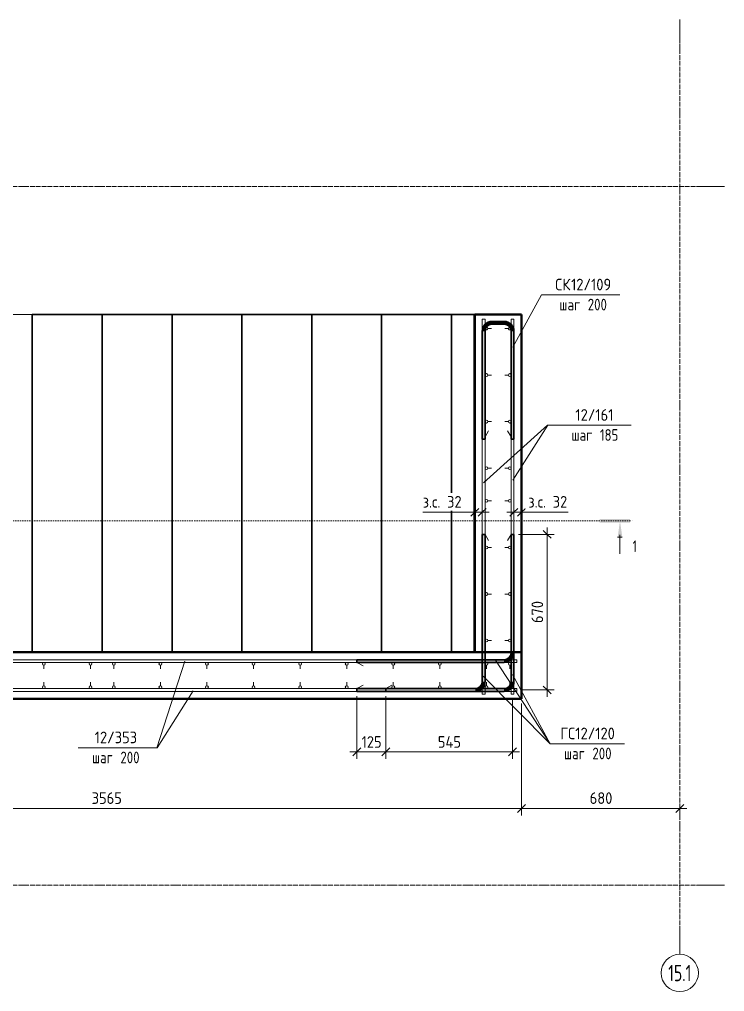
# Model space of a CAD drawing. Header units: millimetres. Extents: x 40349 to 61836, y -34600 to -479.
# Drawn here: x 52442 to 55469, y -34522 to -30349 of the extents above; entities that cross this region are included whole.
import ezdxf

# ---------------------------------------------------------------- set-up
doc = ezdxf.new("R2010")
doc.units = ezdxf.units.MM
doc.linetypes.add('02 Штрихпунктирная _20 мм_', pattern=[25, 20, -2.5, 0, -2.5])
doc.linetypes.add('04 Пунктир 10мм', pattern=[10, 0, -10])
for name, color, linetype, lineweight in [('AA_Dim', 7, 'Continuous', 9), ('AA_Dim-20', 7, 'Continuous', 9), ('AA_Linii', 7, 'Continuous', 9), ('AA_Oformlenie', 7, 'Continuous', 9), ('AA_Razrez', 7, 'Continuous', 9), ('AA_Vinoska', 7, 'Continuous', 9), ('AF_Perekritie', 7, 'Continuous', 20), ('AF_Perekritie_Опалубка', 253, 'Continuous', 20), ('AF_Stena_Опалубка', 253, 'Continuous', 20), ('KR_Armatura', 7, 'Continuous', 20), ('KR_Armatura_Tonkie', 7, 'Continuous', 20), ('KR_Fundament', 7, 'Continuous', 20), ('Оси', 7, 'Continuous', 9)]:
    doc.layers.add(name, color=color, linetype=linetype, lineweight=lineweight)
doc.styles.add('ISOCPEUR', font='isocpeur.TTF', dxfattribs={"width": 0.9, "height": 50})
doc.styles.add('ISOCPEUR_1', font='isocpeur.TTF', dxfattribs={"width": 0.8, "height": 50})
doc.styles.add('ISOCPEUR_2', font='isocpeur.TTF', dxfattribs={"width": 0.7, "height": 70})
doc.styles.add('ISOCPEUR_4', font='isocpeur.TTF', dxfattribs={"width": 0.7, "height": 50})
doc.dimstyles.new('01_Точн_3_знака__непрозр__1', dxfattribs={"dimscale": 304.8, "dimtxt": 50.137748, "dimasz": 0.111549, "dimexe": 0.098425, "dimexo": 0.065617, "dimgap": 0.016404, "dimtad": 1, "dimdec": 3, "dimrnd": 0.001, "dimdsep": 46, "dimtxsty": 'ISOCPEUR', "dimblk1": 'OBLIQUE', "dimblk2": 'OBLIQUE', "dimsah": 1, "dimcen": 0.09, "dimdle": 0.098425, "dimazin": 0, "dimtfac": 1, "dimtdec": 4, "dimtix": 1, "dimtmove": 0, "dimatfit": 3, "dimfxl": 1, "dimtvp": 1, "dimtfill": 1, "dimtolj": 1, "dimtzin": 0, "dimlwd": 18, "dimlwe": 18, "dimarcsym": 2})
doc.dimstyles.new('01_Точн_3_знака__непрозр__З_С_', dxfattribs={"dimscale": 304.8, "dimtxt": 50.137748, "dimasz": 0.111549, "dimexe": 0.098425, "dimexo": 0.065617, "dimgap": 0.016404, "dimtad": 1, "dimdec": 3, "dimrnd": 0.001, "dimdsep": 46, "dimtxsty": 'ISOCPEUR', "dimblk1": 'OBLIQUE', "dimblk2": 'OBLIQUE', "dimsah": 1, "dimcen": 0.09, "dimdle": 0.098425, "dimazin": 0, "dimtfac": 1, "dimtdec": 4, "dimtix": 1, "dimtmove": 1, "dimatfit": 3, "dimfxl": 1, "dimtvp": 1, "dimtfill": 1, "dimtolj": 1, "dimtzin": 0, "dimlwd": 18, "dimlwe": 18, "dimarcsym": 2})
doc.dimstyles.new('05_Округл_5мм__прозр__1', dxfattribs={"dimscale": 304.8, "dimtxt": 50.137748, "dimasz": 0.111549, "dimexe": 0.098425, "dimexo": 0.065617, "dimgap": 0.006562, "dimtad": 1, "dimdec": 0, "dimrnd": 5, "dimdsep": 46, "dimtxsty": 'ISOCPEUR', "dimblk1": 'OBLIQUE', "dimblk2": 'OBLIQUE', "dimsah": 1, "dimcen": 0.09, "dimdle": 0.098425, "dimazin": 0, "dimtfac": 1, "dimtdec": 4, "dimtix": 1, "dimtmove": 0, "dimatfit": 3, "dimfxl": 1, "dimtvp": 1, "dimtolj": 1, "dimtzin": 0, "dimlwd": 18, "dimlwe": 18, "dimarcsym": 2})

# ---------------------------------------------------------------- blocks, each defined once
blk = doc.blocks.new('Лестница - Лестница-3665204-ВК_Арм')
at = {"layer": 'AF_Perekritie', "lineweight": 35}
for p, q in [((42540.1, -31615), (42840.1, -31615)), ((42540.1, -31615), (42540.1, -33065)), ((44040, -31615), (42840.1, -31615)), ((42840.1, -31615), (42840.1, -33065)), ((43140.1, -31615), (43140.1, -33065)), ((43440.1, -31615), (43440.1, -33065)), ((43740.1, -31615), (43740.1, -33065)), ((44040.1, -31615), (44340.1, -31615)), ((44040.1, -31615), (44040.1, -33065)), ((44640.1, -31615), (44340.1, -31615)), ((44340.1, -31615), (44340.1, -33065)), ((44437.5, -33065), (44437.5, -31615)), ((44640.1, -33065), (44640.1, -31615)), ((42840.1, -33065), (42540.1, -33065)), ((42840.1, -33065), (44040, -33065)), ((44340.1, -33065), (44040.1, -33065)), ((44340.1, -33065), (44640.1, -33065))]:
    blk.add_line(p, q, dxfattribs=at)
blk = doc.blocks.new('351_Ряд стержней П переменный шаг _НесАрм_РабПлоск_ - Тип 1-3823003-ВК_Арм')
at = {"layer": 'KR_Armatura'}
for centre in [(-6, 832.5), (94, 832.5), (-6, 632.5), (94, 632.5), (-6, 432.5), (94, 432.5), (-6, 232.5), (94, 232.5), (-6, 32.5), (94, 32.5), (-6, -132.5), (94, -132.5), (-6, -332.5), (94, -332.5), (-6, -532.5), (94, -532.5), (-6, -732.5), (94, -732.5), (-6, -832.5)]:
    blk.add_circle(centre, 6, dxfattribs=at)
blk.add_arc((94, -832.5), 6, 96.6593, 170.6197, dxfattribs=at)
at = {"layer": 'KR_Armatura_Tonkie'}
for p, q in [((0, 832.5), (15, 832.5)), ((88, 832.5), (73, 832.5)), ((0, 632.5), (15, 632.5)), ((88, 632.5), (73, 632.5)), ((0, 432.5), (15, 432.5)), ((88, 432.5), (73, 432.5)), ((0, 232.5), (15, 232.5)), ((88, 232.5), (73, 232.5)), ((0, 32.5), (15, 32.5)), ((88, 32.5), (73, 32.5)), ((0, -132.5), (15, -132.5)), ((88, -132.5), (73, -132.5)), ((0, -332.5), (15, -332.5)), ((88, -332.5), (73, -332.5)), ((0, -532.5), (15, -532.5)), ((88, -532.5), (73, -532.5)), ((0, -732.5), (15, -732.5)), ((88, -732.5), (73, -732.5)), ((0, -832.5), (15, -832.5)), ((87.6, -832.5), (73, -832.5))]:
    blk.add_line(p, q, dxfattribs=at)
for centre, start, end in [((-6, 832.5), 360, 180), ((94, 832.5), 0, 180), ((-6, 832.5), 180, 360), ((94, 832.5), 180, 360), ((-6, 632.5), 360, 180), ((-6, 632.5), 180, 360), ((94, 632.5), 0, 180), ((94, 632.5), 180, 360), ((-6, 432.5), 360, 180), ((-6, 432.5), 180, 360), ((94, 432.5), 0, 180), ((94, 432.5), 180, 360), ((-6, 232.5), 360, 180), ((-6, 232.5), 180, 360), ((94, 232.5), 0, 180), ((94, 232.5), 180, 360), ((-6, 32.5), 360, 180), ((-6, 32.5), 180, 360), ((94, 32.5), 0, 180), ((94, 32.5), 180, 360), ((-6, -132.5), 360, 180), ((-6, -132.5), 180, 360), ((94, -132.5), 0, 180), ((94, -132.5), 180, 360), ((-6, -332.5), 360, 180), ((-6, -332.5), 180, 360), ((94, -332.5), 0, 180), ((94, -332.5), 180, 360), ((-6, -532.5), 360, 180), ((-6, -532.5), 180, 360), ((94, -532.5), 0, 180), ((94, -532.5), 180, 360), ((-6, -732.5), 360, 180), ((-6, -732.5), 180, 360), ((94, -732.5), 0, 180), ((94, -732.5), 180, 360), ((-6, -832.5), 360, 180), ((-6, -832.5), 180, 360), ((94, -832.5), 93.4514, 176.5486)]:
    blk.add_arc(centre, 6, start, end, dxfattribs=at)
blk = doc.blocks.new('351_Ряд стержней П переменный шаг _НесАрм_РабПлоск_ - Тип 1-3822820-ВК_Арм')
at = {"layer": 'KR_Armatura'}
for centre in [(-6, 470), (94, 470), (-6, 270), (94, 270), (-6, 70), (94, 70), (-6, -70), (94, -70), (-6, -270), (94, -270), (-6, -470), (94, -470), (-6, -670), (94, -670)]:
    blk.add_circle(centre, 6, dxfattribs=at)
for centre, start, end in [((-6, 670), 270, 87.4296), ((94, 670), 92.5704, 270), ((-6, 670), 216.8035, 270), ((94, 670), 270, 323.1965)]:
    blk.add_arc(centre, 6, start, end, dxfattribs=at)
at = {"layer": 'KR_Armatura_Tonkie'}
for p, q in [((0, 670), (15, 670)), ((88, 670), (73, 670)), ((0, 470), (15, 470)), ((88, 470), (73, 470)), ((0, 270), (15, 270)), ((88, 270), (73, 270)), ((0, 70), (15, 70)), ((88, 70), (73, 70)), ((0, -70), (15, -70)), ((88, -70), (73, -70)), ((0, -270), (15, -270)), ((88, -270), (73, -270)), ((0, -470), (15, -470)), ((88, -470), (73, -470)), ((0, -670), (15, -670)), ((88, -670), (73, -670))]:
    blk.add_line(p, q, dxfattribs=at)
for centre, start, end in [((-6, 670), 217.4591, 0), ((-6, 670), 360, 87.1819), ((94, 670), 92.8181, 180), ((94, 670), 180, 322.5409), ((-6, 470), 360, 180), ((-6, 470), 180, 360), ((94, 470), 0, 180), ((94, 470), 180, 360), ((-6, 270), 360, 180), ((-6, 270), 180, 360), ((94, 270), 0, 180), ((94, 270), 180, 360), ((-6, 70), 360, 180), ((-6, 70), 180, 360), ((94, 70), 0, 180), ((94, 70), 180, 360), ((-6, -70), 360, 180), ((-6, -70), 180, 360), ((94, -70), 0, 180), ((94, -70), 180, 360), ((-6, -270), 360, 180), ((-6, -270), 180, 360), ((94, -270), 0, 180), ((94, -270), 180, 360), ((-6, -470), 360, 180), ((-6, -470), 180, 360), ((94, -470), 0, 180), ((94, -470), 180, 360), ((-6, -670), 360, 180), ((94, -670), 0, 180), ((-6, -670), 180, 0), ((94, -670), 180, 360)]:
    blk.add_arc(centre, 6, start, end, dxfattribs=at)
blk = doc.blocks.new('351_Ряд стержней П переменный шаг _НесАрм_РабПлоск_ - Тип 1-3822415-ВК_Арм')
at = {"layer": 'KR_Armatura'}
for centre in [(-6, 850), (94, 850), (-6, 750), (94, 750), (-6, 550), (94, 550), (-6, 350), (94, 350), (-6, 150), (94, 150), (-6, -50), (94, -50), (-6, -250), (94, -250), (-6, -450), (94, -450), (-6, -650), (94, -650), (-6, -850), (94, -850)]:
    blk.add_circle(centre, 6, dxfattribs=at)
at = {"layer": 'KR_Armatura_Tonkie'}
for p, q in [((0, 850), (15, 850)), ((88, 850), (73, 850)), ((0, 750), (15, 750)), ((88, 750), (73, 750)), ((0, 550), (15, 550)), ((88, 550), (73, 550)), ((0, 350), (15, 350)), ((88, 350), (73, 350)), ((0, 150), (15, 150)), ((88, 150), (73, 150)), ((0, -50), (15, -50)), ((88, -50), (73, -50)), ((0, -250), (15, -250)), ((88, -250), (73, -250)), ((0, -450), (15, -450)), ((88, -450), (73, -450)), ((0, -650), (15, -650)), ((88, -650), (73, -650)), ((0, -850), (15, -850)), ((88, -850), (73, -850))]:
    blk.add_line(p, q, dxfattribs=at)
for centre, start, end in [((-6, 850), 360, 180), ((-6, 850), 180, 360), ((94, 850), 0, 180), ((94, 850), 180, 360), ((-6, 750), 360, 180), ((94, 750), 0, 180), ((-6, 750), 180, 360), ((94, 750), 180, 360), ((-6, 550), 360, 180), ((-6, 550), 180, 360), ((94, 550), 0, 180), ((94, 550), 180, 360), ((-6, 350), 360, 180), ((-6, 350), 180, 360), ((94, 350), 0, 180), ((94, 350), 180, 360), ((-6, 150), 360, 180), ((-6, 150), 180, 360), ((94, 150), 0, 180), ((94, 150), 180, 360), ((-6, -50), 360, 180), ((-6, -50), 180, 360), ((94, -50), 0, 180), ((94, -50), 180, 360), ((-6, -250), 360, 180), ((-6, -250), 180, 360), ((94, -250), 0, 180), ((94, -250), 180, 360), ((-6, -450), 360, 180), ((-6, -450), 180, 360), ((94, -450), 0, 180), ((94, -450), 180, 360), ((-6, -650), 360, 180), ((-6, -650), 180, 360), ((94, -650), 0, 180), ((94, -650), 180, 360), ((-6, -850), 360, 180), ((-6, -850), 180, 360), ((94, -850), 0, 180), ((94, -850), 180, 360)]:
    blk.add_arc(centre, 6, start, end, dxfattribs=at)
blk = doc.blocks.new('079_Засечки _ЭлУзла_ - d12 А240-3803421-ВК_Арм')
at = {"layer": 'AA_Oformlenie'}
for p, q in [((0, 0), (15, 26)), ((112, 0), (97, 26))]:
    blk.add_line(p, q, dxfattribs=at)
blk = doc.blocks.new('Разрез - Номер узла_ сзади-394133-ВК_Арм')
at = {"layer": 'AA_Razrez'}
for points in [[(7.33, 0.4), (7.33, -0.39), (0.87, -0.39), (0.87, 0.4)], [(3.5, -3.53), (2.5, -3.53), (3, 0)]]:
    blk.add_hatch(color=256, dxfattribs=at).paths.add_polyline_path(points)
for p, q in [((2.5, -3.53), (3.5, -3.53)), ((3, -3), (3, -7.1))]:
    blk.add_line(p, q, dxfattribs=at)
blk = doc.blocks.new('042_М_Арматуры - Диам длина поз _ Комментарий-2260297-ВК_Арм')
at = {"layer": 'AA_Vinoska'}
blk.add_line((-8, 0), (8, 0), dxfattribs=at)
blk = doc.blocks.new('DIMBLOCK55-ВК_Арм')
at = {"layer": 'AA_Dim-20', "lineweight": 18}
for p, q in [((53890.5, -33253), (53890.5, -33522.3)), ((53890.5, -33492.3), (53890.5, -33253)), ((54014.5, -33253), (54014.5, -33522.3)), ((54014.5, -33492.3), (54014.5, -33253)), ((53860.5, -33492.3), (54014.5, -33492.3))]:
    blk.add_line(p, q, dxfattribs=at)
at = {"layer": 'AA_Dim-20', "lineweight": 30}
for p, q in [((53890.5, -33492.3), (53873.5, -33509.3)), ((53890.5, -33492.3), (53907.5, -33475.3)), ((54014.5, -33492.3), (53997.5, -33509.3)), ((54014.5, -33492.3), (54031.5, -33475.3))]:
    blk.add_line(p, q, dxfattribs=at)
at = {"layer": 'AA_Dim-20', "color": 0, "lineweight": 18, "insert": (53910.4, -33425.2), "char_height": 50, "width": 101.032, "attachment_point": 1, "line_spacing_factor": 1.135194, "style": 'ISOCPEUR'}
blk.add_mtext('125', dxfattribs=at)
blk = doc.blocks.new('_Oblique')
at = {"color": 0, "linetype": 'ByBlock', "lineweight": -2}
blk.add_line((-0.5, -0.5), (0.5, 0.5), dxfattribs=at)
blk = doc.blocks.new('DIMBLOCK56-ВК_Арм')
at = {"layer": 'AA_Dim-20', "lineweight": 18}
for p, q in [((54014.5, -33253), (54014.5, -33522.3)), ((54014.5, -33492.3), (54014.5, -33253)), ((54558.5, -33265), (54558.5, -33522.3)), ((54558.5, -33492.3), (54558.5, -33265)), ((54014.5, -33492.3), (54588.5, -33492.3))]:
    blk.add_line(p, q, dxfattribs=at)
at = {"layer": 'AA_Dim-20', "lineweight": 30}
for p, q in [((54014.5, -33492.3), (53997.5, -33509.3)), ((54014.5, -33492.3), (54031.5, -33475.3)), ((54558.5, -33492.3), (54541.5, -33509.3)), ((54558.5, -33492.3), (54575.5, -33475.3))]:
    blk.add_line(p, q, dxfattribs=at)
at = {"layer": 'AA_Dim-20', "color": 0, "lineweight": 18, "insert": (54237.8, -33425.2), "char_height": 50, "width": 116.925, "attachment_point": 1, "line_spacing_factor": 1.135194, "style": 'ISOCPEUR'}
blk.add_mtext('545', dxfattribs=at)
blk = doc.blocks.new('DIMBLOCK61-ВК_Арм')
at = {"layer": 'AA_Dim-20', "lineweight": 18}
for p, q in [((54173.1, -32464.4), (54363.4, -32464.4)), ((54363.4, -32464.4), (54412.5, -32464.4)), ((54366.5, -32464.4), (54458.5, -32464.4)), ((54396.5, -32460.4), (54396.5, -32494.4)), ((54396.5, -32464.4), (54396.5, -32460.4)), ((54428.5, -32460.4), (54428.5, -32494.4)), ((54428.5, -32464.4), (54428.5, -32460.4))]:
    blk.add_line(p, q, dxfattribs=at)
at = {"layer": 'AA_Dim-20', "lineweight": 30}
for p, q in [((54396.5, -32464.4), (54379.5, -32481.4)), ((54396.5, -32464.4), (54413.5, -32447.4)), ((54428.5, -32464.4), (54411.5, -32481.4)), ((54428.5, -32464.4), (54445.5, -32447.4))]:
    blk.add_line(p, q, dxfattribs=at)
at = {"layer": 'AA_Dim-20', "color": 0, "lineweight": 18, "insert": (54173.1, -32394.3), "char_height": 50, "width": 204.335, "attachment_point": 1, "line_spacing_factor": 1.135194, "style": 'ISOCPEUR', "bg_fill": 3, "box_fill_scale": 1.25, "bg_fill_color": 256, "bg_fill_true_color": 13158600, "bg_fill_transparency": 0}
blk.add_mtext('з.с. 32', dxfattribs=at)
blk = doc.blocks.new('DIMBLOCK62-ВК_Арм')
at = {"layer": 'AA_Dim-20', "lineweight": 18}
for p, q in [((54534.5, -32464.4), (54626.5, -32464.4)), ((54564.5, -32460.4), (54564.5, -32494.4)), ((54564.5, -32464.4), (54564.5, -32460.4)), ((54606.5, -32464.4), (54580.5, -32464.4)), ((54596.5, -32460.4), (54596.5, -32494.4)), ((54596.5, -32464.4), (54596.5, -32460.4)), ((54796.7, -32464.4), (54606.5, -32464.4))]:
    blk.add_line(p, q, dxfattribs=at)
at = {"layer": 'AA_Dim-20', "lineweight": 30}
for p, q in [((54564.5, -32464.4), (54547.5, -32481.4)), ((54564.5, -32464.4), (54581.5, -32447.4)), ((54596.5, -32464.4), (54579.5, -32481.4)), ((54596.5, -32464.4), (54613.5, -32447.4))]:
    blk.add_line(p, q, dxfattribs=at)
at = {"layer": 'AA_Dim-20', "color": 0, "lineweight": 18, "insert": (54626.5, -32394.3), "char_height": 50, "width": 204.335, "attachment_point": 1, "line_spacing_factor": 1.135194, "style": 'ISOCPEUR', "bg_fill": 3, "box_fill_scale": 1.25, "bg_fill_color": 256, "bg_fill_true_color": 13158600, "bg_fill_transparency": 0}
blk.add_mtext('з.с. 32', dxfattribs=at)
blk = doc.blocks.new('DIMBLOCK64-ВК_Арм')
at = {"layer": 'AA_Dim-20', "lineweight": 30}
for p, q in [((54707.1, -32559), (54690.1, -32542)), ((54707.1, -32559), (54724.1, -32576)), ((54707.1, -33227), (54690.1, -33210)), ((54707.1, -33227), (54724.1, -33244))]:
    blk.add_line(p, q, dxfattribs=at)
at = {"layer": 'AA_Dim-20', "lineweight": 18}
for p, q in [((54707.1, -32529), (54707.1, -33257)), ((54584.5, -32559), (54737.1, -32559)), ((54707.1, -32559), (54584.5, -32559)), ((54596.5, -33227), (54737.1, -33227)), ((54707.1, -33227), (54596.5, -33227))]:
    blk.add_line(p, q, dxfattribs=at)
at = {"layer": 'AA_Dim-20', "color": 0, "lineweight": 18, "insert": (54639.9, -32939.8), "char_height": 50, "width": 112.384, "attachment_point": 1, "rotation": 90, "line_spacing_factor": 1.135194, "style": 'ISOCPEUR'}
blk.add_mtext('670', dxfattribs=at)
blk = doc.blocks.new('Ось сетки - d_4мм-2765513-ВК_Арм')
at = {"layer": 'Оси'}
for start, end in [(360, 180), (360, 180), (180, 360), (180, 360)]:
    blk.add_arc((0, 0), 4, start, end, dxfattribs=at)
blk = doc.blocks.new('DIMBLOCK65-ВК_Арм')
at = {"layer": 'AA_Dim-20', "lineweight": 18}
for p, q in [((51031.5, -33285), (51031.5, -33766.3)), ((51031.5, -33736.3), (51031.5, -33285)), ((54596.5, -33285), (54596.5, -33766.3)), ((54596.5, -33736.3), (54596.5, -33285)), ((51001.5, -33736.3), (54596.5, -33736.3))]:
    blk.add_line(p, q, dxfattribs=at)
at = {"layer": 'AA_Dim-20', "lineweight": 30}
for p, q in [((51031.5, -33736.3), (51014.5, -33753.3)), ((51031.5, -33736.3), (51048.5, -33719.3)), ((54596.5, -33736.3), (54579.5, -33753.3)), ((54596.5, -33736.3), (54613.5, -33719.3))]:
    blk.add_line(p, q, dxfattribs=at)
at = {"layer": 'AA_Dim-20', "color": 0, "lineweight": 18, "insert": (52751.6, -33666.2), "char_height": 50, "width": 149.846, "attachment_point": 1, "line_spacing_factor": 1.135194, "style": 'ISOCPEUR', "bg_fill": 3, "box_fill_scale": 1.25, "bg_fill_color": 256, "bg_fill_true_color": 13158600, "bg_fill_transparency": 0}
blk.add_mtext('3565', dxfattribs=at)
blk = doc.blocks.new('DIMBLOCK66-ВК_Арм')
at = {"layer": 'AA_Dim-20', "lineweight": 18}
for p, q in [((54596.5, -33285), (54596.5, -33766.3)), ((54596.5, -33736.3), (54596.5, -33285)), ((54596.5, -33736.3), (55306.5, -33736.3)), ((55276.5, -33732.3), (55276.5, -33766.3)), ((55276.5, -33736.3), (55276.5, -33732.3))]:
    blk.add_line(p, q, dxfattribs=at)
at = {"layer": 'AA_Dim-20', "lineweight": 30}
for p, q in [((54596.5, -33736.3), (54579.5, -33753.3)), ((54596.5, -33736.3), (54613.5, -33719.3)), ((55276.5, -33736.3), (55259.5, -33753.3)), ((55276.5, -33736.3), (55293.5, -33719.3))]:
    blk.add_line(p, q, dxfattribs=at)
at = {"layer": 'AA_Dim-20', "color": 0, "lineweight": 18, "insert": (54889.7, -33666.2), "char_height": 50, "width": 112.384, "attachment_point": 1, "line_spacing_factor": 1.135194, "style": 'ISOCPEUR', "bg_fill": 3, "box_fill_scale": 1.25, "bg_fill_color": 256, "bg_fill_true_color": 13158600, "bg_fill_transparency": 0}
blk.add_mtext('680', dxfattribs=at)

msp = doc.modelspace()

# ---------------------------------------------------------------- hatches: boundary and pattern name
at = {"layer": 'KR_Armatura_Tonkie'}
for points in [[(54428.5013, -31687), (54440.5013, -31687), (54441.5235, -31679.2354), (54444.5205, -31672), (54449.2881, -31665.7868), (54455.5013, -31661.0192), (54462.7367, -31658.0222), (54470.5013, -31657), (54470.5013, -31645), (54459.6309, -31646.4311), (54449.5013, -31650.6269), (54440.8028, -31657.3015), (54434.1282, -31666), (54429.9324, -31676.1296)], [(54522.5013, -31657), (54522.5013, -31645), (54470.5013, -31645), (54470.5013, -31657)], [(54564.5013, -31687), (54563.0701, -31676.1296), (54558.8743, -31666), (54552.1997, -31657.3015), (54543.5013, -31650.6269), (54533.3717, -31646.4311), (54522.5013, -31645), (54522.5013, -31657), (54530.2658, -31658.0222), (54537.5013, -31661.0192), (54543.7145, -31665.7868), (54548.482, -31672), (54551.479, -31679.2354), (54552.5013, -31687)], [(54440.5013, -32151), (54440.5013, -31687), (54428.5013, -31687), (54428.5013, -32151)], [(54552.5013, -32151), (54564.5013, -32151), (54564.5013, -31687), (54552.5013, -31687)], [(54440.5013, -33191), (54440.5013, -32559), (54428.5013, -32559), (54428.5013, -33191)], [(54552.5013, -33067), (54564.5013, -33067), (54564.5013, -32559), (54552.5013, -32559)], [(54564.5013, -33191), (54564.5013, -32559), (54552.5013, -32559), (54552.5013, -33191)], [(54522.5013, -33109), (54533.3717, -33107.5689), (54543.5013, -33103.3731), (54552.1997, -33096.6985), (54558.8743, -33088), (54563.0701, -33077.8704), (54564.5013, -33067), (54552.5013, -33067), (54551.479, -33074.7646), (54548.482, -33082), (54543.7145, -33088.2132), (54537.5013, -33092.9808), (54530.2658, -33095.9778), (54522.5013, -33097)], [(53890.5013, -33109), (54522.5013, -33109), (54522.5013, -33097), (53890.5013, -33097)], [(54398.5013, -33233), (54409.3717, -33231.5689), (54419.5013, -33227.3731), (54428.1997, -33220.6985), (54434.8743, -33212), (54439.0701, -33201.8704), (54440.5013, -33191), (54428.5013, -33191), (54427.479, -33198.7646), (54424.482, -33206), (54419.7145, -33212.2132), (54413.5013, -33216.9808), (54406.2658, -33219.9778), (54398.5013, -33221)], [(54522.5013, -33233), (54533.3717, -33231.5689), (54543.5013, -33227.3731), (54552.1997, -33220.6985), (54558.8743, -33212), (54563.0701, -33201.8704), (54564.5013, -33191), (54552.5013, -33191), (54551.479, -33198.7646), (54548.482, -33206), (54543.7145, -33212.2132), (54537.5013, -33216.9808), (54530.2658, -33219.9778), (54522.5013, -33221)], [(53890.5013, -33233), (54398.5013, -33233), (54398.5013, -33221), (53890.5013, -33221)], [(54014.5013, -33233), (54522.5013, -33233), (54522.5013, -33221), (54014.5013, -33221)]]:
    msp.add_hatch(color=256, dxfattribs=at).paths.add_polyline_path(points)

# ---------------------------------------------------------------- linework, layer by layer
at = {"layer": 'AA_Linii', "lineweight": 20}
msp.add_line((54014.5013, -33221), (54040.482, -33206), dxfattribs=at)
at = {"layer": 'AA_Razrez', "linetype": '04 Пунктир 10мм'}
msp.add_line((49982.03, -32500.466), (55079.7384, -32500.466), dxfattribs=at)
at = {"layer": 'AA_Vinoska'}
for p, q in [((54560.0334, -31755.3007), (54682.3866, -31530.5432)), ((54682.3866, -31530.5432), (54699.6757, -31530.5432)), ((54434.5013, -32337.5292), (54708.6804, -32090.3657)), ((54560.0334, -32326.1153), (54710.1198, -32090.3657)), ((54708.6804, -32090.3657), (54747.3297, -32090.3657)), ((54710.1198, -32090.3657), (54747.3297, -32090.3657)), ((53151.2784, -33103), (53031.9684, -33474.7431)), ((54485.2474, -33098.3512), (54719.5966, -33457.5938)), ((54432.8816, -33168.1407), (54719.5966, -33457.5938)), ((54558.1345, -33161.0728), (54719.5966, -33457.5938)), ((53186.6781, -33230.5718), (53032.5671, -33474.7431)), ((53031.9684, -33474.7431), (53013.22, -33474.7431)), ((53032.5671, -33474.7431), (53013.22, -33474.7431))]:
    msp.add_line(p, q, dxfattribs=at)
at = {"layer": 'AF_Stena_Опалубка', "color": 5, "lineweight": 50}
for p, q in [((54396.5013, -33065), (54396.5013, -31615)), ((54396.5013, -31615), (54596.5013, -31615)), ((54596.5013, -33065), (54596.5013, -31615)), ((54596.5013, -33065), (51231.5013, -33065)), ((54596.5013, -33265), (54596.5013, -33065)), ((51231.5013, -33265), (54596.5013, -33265))]:
    msp.add_line(p, q, dxfattribs=at)
at = {"layer": 'KR_Armatura_Tonkie'}
for p, q in [((54428.5013, -31635), (54428.5013, -33245)), ((54428.5013, -31635), (54440.5013, -31635)), ((54440.5013, -31635), (54440.5013, -31657.6945)), ((54552.5013, -31635), (54552.5013, -31657.6945)), ((54552.5013, -31635), (54564.5013, -31635)), ((54564.5013, -31635), (54564.5013, -33245)), ((54440.5013, -31687), (54440.5013, -33245)), ((54552.5013, -31687), (54552.5013, -33245)), ((54576.5013, -33097), (51199.5013, -33097)), ((54576.5013, -33109), (51199.5013, -33109)), ((54576.5013, -33097), (54576.5013, -33109)), ((54576.5013, -33233), (51051.5013, -33233)), ((54576.5013, -33221), (51229.5013, -33221)), ((54428.5013, -33245), (54440.5013, -33245)), ((54552.5013, -33245), (54564.5013, -33245)), ((54576.5013, -33221), (54576.5013, -33233))]:
    msp.add_line(p, q, dxfattribs=at)
at = {"layer": 'KR_Armatura_Tonkie', "lineweight": 35}
for p, q in [((54470.5013, -31645), (54522.5013, -31645)), ((54470.5013, -31657), (54522.5013, -31657)), ((54428.5013, -32151), (54428.5013, -31687)), ((54440.5013, -32151), (54440.5013, -31687)), ((54552.5013, -31687), (54552.5013, -32151)), ((54564.5013, -31687), (54564.5013, -32151)), ((54440.5013, -32151), (54428.5013, -32151)), ((54552.5013, -32151), (54564.5013, -32151)), ((54440.5013, -32559), (54428.5013, -32559)), ((54428.5013, -33191), (54428.5013, -32559)), ((54440.5013, -33191), (54440.5013, -32559)), ((54552.5013, -32559), (54552.5013, -33067)), ((54552.5013, -32559), (54564.5013, -32559)), ((54564.5013, -32559), (54552.5013, -32559)), ((54552.5013, -33191), (54552.5013, -32559)), ((54564.5013, -32559), (54564.5013, -33067)), ((54564.5013, -33191), (54564.5013, -32559)), ((54522.5013, -33097), (53890.5013, -33097)), ((53890.5013, -33097), (53890.5013, -33109)), ((54522.5013, -33109), (53890.5013, -33109)), ((53890.5013, -33221), (54398.5013, -33221)), ((53890.5013, -33233), (53890.5013, -33221)), ((53890.5013, -33233), (54398.5013, -33233)), ((54014.5013, -33221), (54522.5013, -33221)), ((54014.5013, -33233), (54014.5013, -33221)), ((54014.5013, -33233), (54522.5013, -33233))]:
    msp.add_line(p, q, dxfattribs=at)
for centre, radius, start, end in [((54470.5013, -31687), 42, 90, 180), ((54470.5013, -31687), 30, 90, 180), ((54522.5013, -31687), 42, 0, 90), ((54522.5013, -31687), 30, 0, 90), ((54522.5013, -33067), 30, 270, 360), ((54522.5013, -33067), 42, 270, 0), ((54398.5013, -33191), 30, 270, 360), ((54398.5013, -33191), 42, 270, 0), ((54522.5013, -33191), 30, 270, 360), ((54522.5013, -33191), 42, 270, 0)]:
    msp.add_arc(centre, radius, start, end, dxfattribs=at)
at = {"layer": 'KR_Fundament'}
for p, q in [((54596.5013, -31615), (51031.5013, -31615)), ((54596.5013, -33265), (54596.5013, -31615)), ((51031.5013, -33265), (54596.5013, -33265))]:
    msp.add_line(p, q, dxfattribs=at)
at = {"layer": 'Оси'}
for p, q in [((55276.5013, -30448.5563), (55276.5013, -30348.5563)), ((55468.7024, -31065), (55368.7024, -31065)), ((55468.7024, -34065), (55368.7024, -34065)), ((55276.5013, -34361.58), (55276.5013, -34261.58))]:
    msp.add_line(p, q, dxfattribs=at)
at = {"layer": 'Оси', "linetype": '02 Штрихпунктирная _20 мм_'}
for p, q in [((55276.5013, -34261.58), (55276.5013, -30448.5563)), ((55368.7024, -31065), (50471.6862, -31065)), ((55368.7024, -34065), (50471.6862, -34065))]:
    msp.add_line(p, q, dxfattribs=at)

# ---------------------------------------------------------------- block references
at = {"layer": 'AA_Oformlenie'}
msp.add_blockref('079_Засечки _ЭлУзла_ - d12 А240-3803421-ВК_Арм', (54440.5013, -32141), dxfattribs=at)
for p, rotation in [((54552.5013, -32559), 180), ((53890.5013, -33109), 270)]:
    msp.add_blockref('079_Засечки _ЭлУзла_ - d12 А240-3803421-ВК_Арм', p, dxfattribs=dict(at, rotation=rotation))
at = {"layer": 'AA_Razrez', "extrusion": (0, 0, -1), "xscale": 19.99999999999999, "yscale": 19.99999999999999, "zscale": 19.99999999999999}
msp.add_blockref('Разрез - Номер узла_ сзади-394133-ВК_Арм', (-55079.7384, -32500.466), dxfattribs=at)
at = {"layer": 'AA_Vinoska', "xscale": 19.99999999999999, "yscale": 19.99999999999999, "zscale": 19.99999999999999}
for p in [(54859.6757, -31530.5432), (54907.3297, -32090.3657), (54879.5966, -33457.5938), (52853.22, -33474.7431)]:
    msp.add_blockref('042_М_Арматуры - Диам длина поз _ Комментарий-2260297-ВК_Арм', p, dxfattribs=at)
at = {"layer": 'AF_Perekritie_Опалубка', "lineweight": 35}
msp.add_blockref('Лестница - Лестница-3665204-ВК_Арм', (9956.4396, 0), dxfattribs=at)
at = {"layer": 'KR_Armatura_Tonkie'}
msp.add_blockref('351_Ряд стержней П переменный шаг _НесАрм_РабПлоск_ - Тип 1-3822820-ВК_Арм', (54452.5013, -32345), dxfattribs=at)
at = {"layer": 'KR_Armatura_Tonkie', "rotation": 270.0000000000003}
for name, p in [('351_Ряд стержней П переменный шаг _НесАрм_РабПлоск_ - Тип 1-3823003-ВК_Арм', (51914.0013, -33121)), ('351_Ряд стержней П переменный шаг _НесАрм_РабПлоск_ - Тип 1-3822415-ВК_Арм', (53696.5013, -33121))]:
    msp.add_blockref(name, p, dxfattribs=at)
at = {"layer": 'Оси', "xscale": 19.99999999999999, "yscale": 19.99999999999999, "zscale": 19.99999999999999}
msp.add_blockref('Ось сетки - d_4мм-2765513-ВК_Арм', (55276.5013, -34441.58), dxfattribs=at)

# ---------------------------------------------------------------- texts
at = {"layer": 'AA_Razrez', "insert": (55074.1269, -32585.1049), "char_height": 50, "width": 21.324887, "attachment_point": 1, "style": 'ISOCPEUR_4'}
msp.add_mtext('\\fISOCPEUR|b0|i0|c204|p34|;\\W.7;1', dxfattribs=at)
at = {"layer": 'AA_Vinoska', "char_height": 50, "attachment_point": 1}
for s, insert, width, style in [('СК', (54741.9685, -31461.5382), 82.253137, 'ISOCPEUR'), ('12/109', (54809.8341, -31461.5382), 210.683475, 'ISOCPEUR'), (' 200', (54856.0168, -31547.5193), 133.4008, 'ISOCPEUR_1'), ('шаг', (54759.7085, -31547.5193), 116.7257, 'ISOCPEUR_1'), ('12/161', (54828.3225, -32021.3607), 199.139175, 'ISOCPEUR'), ('шаг', (54811.6025, -32107.3418), 116.7257, 'ISOCPEUR_1'), (' 185', (54907.9109, -32107.3418), 123.1392, 'ISOCPEUR_1'), ('12/353', (52764.7628, -33405.7381), 222.227775, 'ISOCPEUR'), ('ГС', (54763.6894, -33388.5888), 77.924025, 'ISOCPEUR'), ('12/120', (54827.9832, -33388.5888), 210.683475, 'ISOCPEUR'), ('шаг', (52753.2528, -33491.7191), 116.7257, 'ISOCPEUR_1'), (' 200', (52849.5611, -33491.7191), 133.4008, 'ISOCPEUR_1'), ('шаг', (54779.6294, -33474.5699), 116.7257, 'ISOCPEUR_1'), (' 200', (54875.9378, -33474.5699), 133.4008, 'ISOCPEUR_1')]:
    msp.add_mtext(s, dxfattribs=dict(at, insert=insert, width=width, style=style))
at = {"layer": 'Оси', "insert": (55226.9151, -34407.0879), "char_height": 70, "width": 120.092788, "attachment_point": 1, "style": 'ISOCPEUR_2'}
msp.add_mtext('15.1', dxfattribs=at)

# ---------------------------------------------------------------- dimensions: what is measured, and where the dimension line sits
at = {"layer": 'AA_Dim', "lineweight": 18}
dim = msp.add_linear_dim(base=(54707.0562, -33227), p1=(54564.5013, -32559), p2=(54576.5013, -33227), angle=90, dimstyle='05_Округл_5мм__прозр__1', override={"dimpost": '<>', "dimfxl": 668.107776}, dxfattribs=at)
dim.commit()
dim.dimension.update_dxf_attribs({"geometry": 'DIMBLOCK64-ВК_Арм', "text_midpoint": (54680.0562, -32893)})
for base, p1, p2, override, picture, middle in [((54014.5013, -33492.3494), (53890.5013, -33233), (54014.5013, -33233), {"dimpost": '<>', "dimfxl": 124}, 'DIMBLOCK55-ВК_Арм', (53952.5013, -33465.3494)), ((54558.5013, -33492.3494), (54014.5013, -33233), (54558.5013, -33245), {"dimpost": '<>', "dimfxl": 544.132337}, 'DIMBLOCK56-ВК_Арм', (54286.5013, -33465.3494))]:
    dim = msp.add_linear_dim(base=base, p1=p1, p2=p2, dimstyle='05_Округл_5мм__прозр__1', override=override, dxfattribs=at)
    dim.commit()
    dim.dimension.update_dxf_attribs({"geometry": picture, "text_midpoint": middle})

# ---------------------------------------------------------------- next in the draw order: dimensions: what is measured, and where the dimension line sits
for base, p1, p2, picture, middle in [((54428.5013, -32464.4148), (54396.5013, -32440.3731), (54428.5013, -32440.3731), 'DIMBLOCK61-ВК_Арм', (54275.3071, -32427.6122)), ((54596.5013, -32464.4148), (54564.5013, -32440.3731), (54596.5013, -32440.3731), 'DIMBLOCK62-ВК_Арм', (54728.6193, -32427.6122))]:
    dim = msp.add_linear_dim(base=base, p1=p1, p2=p2, dimstyle='01_Точн_3_знака__непрозр__З_С_', override={"dimpost": '<>', "dimfxl": 32}, dxfattribs=at)
    dim.commit()
    dim.dimension.update_dxf_attribs({"geometry": picture, "text_midpoint": middle, "dimtype": 160})
dim = msp.add_linear_dim(base=(54596.5013, -33736.3138), p1=(51031.5013, -33265), p2=(54596.5013, -33265), dimstyle='01_Точн_3_знака__непрозр__1', override={"dimpost": '<>', "dimfxl": 3565}, dxfattribs=at)
dim.commit()
dim.dimension.update_dxf_attribs({"geometry": 'DIMBLOCK65-ВК_Арм', "text_midpoint": (52814.0013, -33706.3138)})

# ---------------------------------------------------------------- next in the draw order: dimensions: what is measured, and where the dimension line sits
dim = msp.add_linear_dim(base=(55276.5013, -33736.3138), p1=(54596.5013, -33265), p2=(55276.5013, -33712.2722), dimstyle='01_Точн_3_знака__непрозр__1', override={"dimpost": '<>', "dimfxl": 813.911812}, dxfattribs=at)
dim.commit()
dim.dimension.update_dxf_attribs({"geometry": 'DIMBLOCK66-ВК_Арм', "text_midpoint": (54936.5013, -33706.3138)})

doc.saveas('drawing.dxf')
